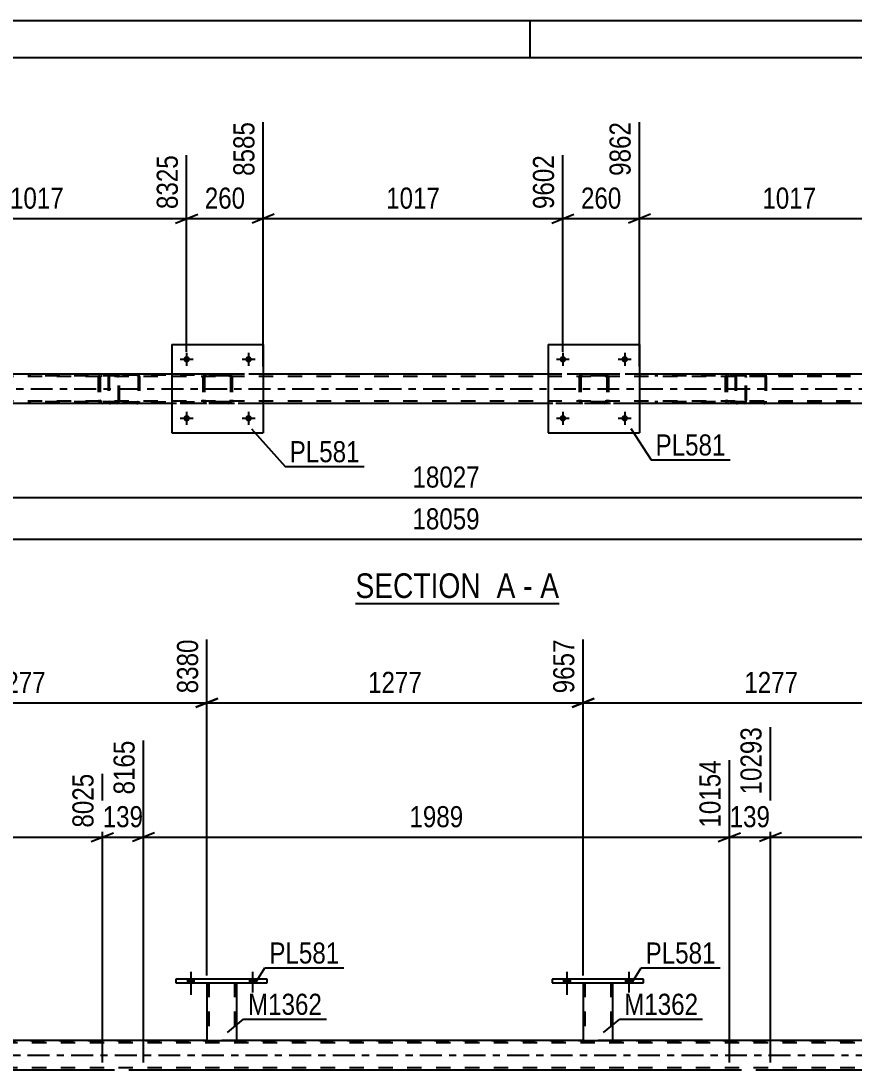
# Model space of a CAD drawing. Header units: millimetres. Extents: x 0 to 841, y 0 to 594.
# Drawn here: x 351.9 to 465, y 451.6 to 594 of the extents above; entities that cross this region are included whole.
import ezdxf

# ---------------------------------------------------------------- set-up
doc = ezdxf.new("R2010")
doc.units = ezdxf.units.MM
doc.linetypes.add('DXK_LINE_DOT2', pattern=[3.9198, 1.9599, -1.9599])
doc.linetypes.add('DXK_LINE_DOT3', pattern=[5.9187, 2.979, -0.9799, 0.9799, -0.9799])
doc.styles.add('Arial Narrow', font='ARIALN.TTF', dxfattribs={"height": 0.2})

# ---------------------------------------------------------------- blocks, each defined once
blk = doc.blocks.new('Unknown-814735583-1133')
at = {"color": 5, "linetype": 'Continuous'}
for p, q in [((841, 594), (0, 594)), ((421, 589), (421, 594)), ((836, 589), (5, 589))]:
    blk.add_line(p, q, dxfattribs=at)
blk = doc.blocks.new('Unknown-814735583-11 - 5134')
at = {"color": 6, "linetype": 'Continuous'}
blk.add_line((397.28, 514.95), (424.93, 514.95), dxfattribs=at)
at = {"color": 0, "linetype": 'Continuous'}
for points in [[(415.39, 515.7), (415.39, 519.2), (397.28, 519.2), (397.28, 515.7)], [(419, 515.7), (419, 519.2), (416.44, 519.2), (416.44, 515.7)], [(421.32, 515.7), (421.32, 519.2), (420.05, 519.2), (420.05, 515.7)], [(424.93, 515.7), (424.93, 519.2), (422.37, 519.2), (422.37, 515.7)]]:
    blk.add_wipeout(points, dxfattribs=at)
at = {"color": 7, "linetype": 'Continuous', "style": 'Arial Narrow'}
for s, p in [('SECTION ', (397.28, 515.7)), ('A', (416.44, 515.7)), ('A', (422.37, 515.7)), ('-', (420.05, 515.7))]:
    blk.add_text(s, height=3.34, dxfattribs=at).set_placement(p)
blk = doc.blocks.new('Part-814735583-5204 - 5134')
at = {"color": 2, "linetype": 'Continuous'}
for p, q in [((372.36, 550.09), (372.36, 538.09)), ((372.36, 550.09), (384.76, 550.09)), ((384.76, 550.09), (384.76, 538.09)), ((372.36, 538.09), (384.76, 538.09))]:
    blk.add_line(p, q, dxfattribs=at)
blk = doc.blocks.new('Part-814735583-5205 - 5134')
at = {"color": 7, "linetype": 'DXK_LINE_DOT2'}
for p, q in [((376.56, 545.61), (376.6, 545.79)), ((376.6, 545.79), (376.56, 545.61)), ((376.56, 545.61), (376.56, 542.57)), ((376.8, 545.61), (376.82, 545.7)), ((376.8, 545.61), (376.8, 542.57)), ((376.82, 545.7), (376.87, 545.78)), ((376.86, 546.05), (377.04, 546.09)), ((377.04, 546.09), (376.86, 546.05)), ((376.87, 545.78), (376.95, 545.83)), ((376.95, 545.83), (377.04, 545.85)), ((380.08, 546.09), (377.04, 546.09)), ((380.08, 545.85), (377.04, 545.85)), ((380.08, 546.09), (380.27, 546.05)), ((380.27, 546.05), (380.08, 546.09)), ((380.08, 545.85), (380.17, 545.83)), ((380.17, 545.83), (380.25, 545.78)), ((380.25, 545.78), (380.3, 545.7)), ((380.3, 545.7), (380.32, 545.61)), ((380.32, 545.61), (380.32, 542.57)), ((380.53, 545.79), (380.56, 545.61)), ((380.56, 545.61), (380.53, 545.79)), ((380.56, 545.61), (380.56, 542.57)), ((376.6, 542.39), (376.56, 542.57)), ((376.56, 542.57), (376.6, 542.39)), ((376.82, 542.48), (376.8, 542.57)), ((376.87, 542.4), (376.82, 542.48)), ((376.95, 542.35), (376.87, 542.4)), ((380.25, 542.4), (380.17, 542.35)), ((380.3, 542.48), (380.25, 542.4)), ((380.32, 542.57), (380.3, 542.48)), ((380.56, 542.57), (380.53, 542.39)), ((380.53, 542.39), (380.56, 542.57)), ((377.04, 542.09), (376.86, 542.13)), ((376.86, 542.13), (377.04, 542.09)), ((377.04, 542.33), (376.95, 542.35)), ((380.08, 542.33), (377.04, 542.33)), ((380.08, 542.09), (377.04, 542.09)), ((380.17, 542.35), (380.08, 542.33)), ((380.27, 542.13), (380.08, 542.09)), ((380.08, 542.09), (380.27, 542.13))]:
    blk.add_line(p, q, dxfattribs=at)
at = {"color": 7, "linetype": 'DXK_LINE_DOT3'}
blk.add_line((378.56, 544.09), (378.56, 544.09), dxfattribs=at)
at = {"color": 7, "linetype": 'DXK_LINE_DOT2'}
for centre, start, end in [((377.04, 545.61), 112.5, 157.5), ((377.04, 545.61), 112.5, 157.5), ((380.08, 545.61), 22.5, 67.5), ((380.08, 545.61), 22.5, 67.5), ((377.04, 542.57), 202.5, 247.5), ((377.04, 542.57), 202.5, 247.5), ((380.08, 542.57), 292.5, 337.5), ((380.08, 542.57), 292.5, 337.5)]:
    blk.add_arc(centre, 0.48, start, end, dxfattribs=at)
blk = doc.blocks.new('Part-814735583-5210 - 5134')
at = {"color": 2, "linetype": 'Continuous'}
for p, q in [((423.44, 550.09), (423.44, 538.09)), ((423.44, 550.09), (435.84, 550.09)), ((435.84, 550.09), (435.84, 538.09)), ((423.44, 538.09), (435.84, 538.09))]:
    blk.add_line(p, q, dxfattribs=at)
blk = doc.blocks.new('Part-814735583-5211 - 5134')
at = {"color": 7, "linetype": 'DXK_LINE_DOT2'}
for p, q in [((427.64, 545.61), (427.68, 545.79)), ((427.68, 545.79), (427.64, 545.61)), ((427.64, 545.61), (427.64, 542.57)), ((427.88, 545.61), (427.9, 545.7)), ((427.88, 545.61), (427.88, 542.57)), ((427.9, 545.7), (427.95, 545.78)), ((427.94, 546.05), (428.12, 546.09)), ((428.12, 546.09), (427.94, 546.05)), ((427.95, 545.78), (428.03, 545.83)), ((428.03, 545.83), (428.12, 545.85)), ((431.16, 546.09), (428.12, 546.09)), ((431.16, 545.85), (428.12, 545.85)), ((431.16, 546.09), (431.35, 546.05)), ((431.35, 546.05), (431.16, 546.09)), ((431.16, 545.85), (431.26, 545.83)), ((431.26, 545.83), (431.33, 545.78)), ((431.33, 545.78), (431.39, 545.7)), ((431.39, 545.7), (431.4, 545.61)), ((431.4, 545.61), (431.4, 542.57)), ((431.61, 545.79), (431.64, 545.61)), ((431.64, 545.61), (431.61, 545.79)), ((431.64, 545.61), (431.64, 542.57)), ((427.68, 542.39), (427.64, 542.57)), ((427.64, 542.57), (427.68, 542.39)), ((427.9, 542.48), (427.88, 542.57)), ((427.95, 542.4), (427.9, 542.48)), ((428.03, 542.35), (427.95, 542.4)), ((431.33, 542.4), (431.26, 542.35)), ((431.39, 542.48), (431.33, 542.4)), ((431.4, 542.57), (431.39, 542.48)), ((431.64, 542.57), (431.61, 542.39)), ((431.61, 542.39), (431.64, 542.57)), ((428.12, 542.09), (427.94, 542.13)), ((427.94, 542.13), (428.12, 542.09)), ((428.12, 542.33), (428.03, 542.35)), ((431.16, 542.33), (428.12, 542.33)), ((431.16, 542.09), (428.12, 542.09)), ((431.26, 542.35), (431.16, 542.33)), ((431.35, 542.13), (431.16, 542.09)), ((431.16, 542.09), (431.35, 542.13))]:
    blk.add_line(p, q, dxfattribs=at)
at = {"color": 7, "linetype": 'DXK_LINE_DOT3'}
blk.add_line((429.64, 544.09), (429.64, 544.09), dxfattribs=at)
at = {"color": 7, "linetype": 'DXK_LINE_DOT2'}
for centre, start, end in [((428.12, 545.61), 112.5, 157.5), ((428.12, 545.61), 112.5, 157.5), ((431.16, 545.61), 22.5, 67.5), ((431.16, 545.61), 22.5, 67.5), ((428.12, 542.57), 202.5, 247.5), ((428.12, 542.57), 202.5, 247.5), ((431.16, 542.57), 292.5, 337.5), ((431.16, 542.57), 292.5, 337.5)]:
    blk.add_arc(centre, 0.48, start, end, dxfattribs=at)
blk = doc.blocks.new('Bolt-814735583-5148 - 5134')
at = {"linetype": 'Continuous'}
for points in [[(374.8, 548.09, -1), (373.92, 548.09, -1)], [(383.2, 548.09, -1), (382.32, 548.09, -1)]]:
    blk.add_hatch(color=1, dxfattribs=at).paths.add_polyline_path(points)
at = {"color": 1, "linetype": 'Continuous'}
for p, q in [((373.48, 548.09), (375.24, 548.09)), ((374.36, 548.97), (374.36, 547.21)), ((381.88, 548.09), (383.64, 548.09)), ((382.76, 548.97), (382.76, 547.21))]:
    blk.add_line(p, q, dxfattribs=at)
blk = doc.blocks.new('Bolt-814735583-5149 - 5134')
at = {"linetype": 'Continuous'}
for points in [[(374.8, 540.09, -1), (373.92, 540.09, -1)], [(383.2, 540.09, -1), (382.32, 540.09, -1)]]:
    blk.add_hatch(color=1, dxfattribs=at).paths.add_polyline_path(points)
at = {"color": 1, "linetype": 'Continuous'}
for p, q in [((374.36, 540.97), (374.36, 539.21)), ((382.76, 540.97), (382.76, 539.21)), ((373.48, 540.09), (375.24, 540.09)), ((381.88, 540.09), (383.64, 540.09))]:
    blk.add_line(p, q, dxfattribs=at)
blk = doc.blocks.new('Bolt-814735583-5150 - 5134')
at = {"linetype": 'Continuous'}
for points in [[(425.88, 548.09, -1), (425, 548.09, -1)], [(434.28, 548.09, -1), (433.4, 548.09, -1)]]:
    blk.add_hatch(color=1, dxfattribs=at).paths.add_polyline_path(points)
at = {"color": 1, "linetype": 'Continuous'}
for p, q in [((424.56, 548.09), (426.32, 548.09)), ((425.44, 548.97), (425.44, 547.21)), ((432.96, 548.09), (434.72, 548.09)), ((433.84, 548.97), (433.84, 547.21))]:
    blk.add_line(p, q, dxfattribs=at)
blk = doc.blocks.new('Bolt-814735583-5151 - 5134')
at = {"linetype": 'Continuous'}
for points in [[(425.88, 540.09, -1), (425, 540.09, -1)], [(434.28, 540.09, -1), (433.4, 540.09, -1)]]:
    blk.add_hatch(color=1, dxfattribs=at).paths.add_polyline_path(points)
at = {"color": 1, "linetype": 'Continuous'}
for p, q in [((425.44, 540.97), (425.44, 539.21)), ((433.84, 540.97), (433.84, 539.21)), ((424.56, 540.09), (426.32, 540.09)), ((432.96, 540.09), (434.72, 540.09))]:
    blk.add_line(p, q, dxfattribs=at)
blk = doc.blocks.new('Part-814735583-5249 - 5134')
at = {"color": 7, "linetype": 'DXK_LINE_DOT2'}
for p, q in [((363.71, 545.89), (363.68, 545.77)), ((363.68, 545.77), (363.68, 542.41)), ((363.85, 545.77), (363.87, 545.83)), ((363.85, 545.77), (363.85, 542.41)), ((363.87, 545.83), (363.9, 545.88)), ((364.02, 546.09), (363.89, 546.07)), ((363.9, 545.88), (363.96, 545.92)), ((363.96, 545.92), (364.02, 545.93)), ((379.35, 546.09), (364.02, 546.09)), ((379.35, 545.93), (364.02, 545.93)), ((367.73, 546.07), (367.6, 546.09)), ((367.6, 545.93), (367.66, 545.92)), ((367.66, 545.92), (367.69, 545.9)), ((367.69, 545.9), (367.72, 545.88)), ((367.72, 545.88), (367.76, 545.83)), ((367.76, 545.83), (367.77, 545.77)), ((367.77, 545.77), (367.77, 542.41)), ((367.94, 545.77), (367.91, 545.89)), ((367.94, 545.77), (367.94, 542.41)), ((363.68, 542.41), (363.71, 542.29)), ((363.87, 542.35), (363.85, 542.41)), ((367.77, 542.41), (367.76, 542.35)), ((367.91, 542.29), (367.94, 542.41)), ((363.9, 542.3), (363.87, 542.35)), ((363.89, 542.11), (364.02, 542.09)), ((363.9, 542.3), (363.93, 542.28)), ((363.93, 542.28), (363.96, 542.26)), ((363.96, 542.26), (364.02, 542.25)), ((379.35, 542.25), (364.02, 542.25)), ((379.35, 542.09), (364.02, 542.09)), ((367.66, 542.26), (367.6, 542.25)), ((367.6, 542.09), (367.73, 542.11)), ((367.72, 542.3), (367.66, 542.26)), ((367.76, 542.35), (367.72, 542.3))]:
    blk.add_line(p, q, dxfattribs=at)
for centre, start, end in [((364.01, 545.76), 110.7583, 155.68), ((367.61, 545.76), 24.32, 69.2417), ((364.01, 542.42), 204.32, 249.2417), ((367.61, 542.42), 290.7583, 335.68)]:
    blk.add_arc(centre, 0.331, start, end, dxfattribs=at)
blk = doc.blocks.new('Part-814735583-5250 - 5134')
at = {"color": 7, "linetype": 'DXK_LINE_DOT2'}
for p, q in [((364.96, 546.09), (352.8, 546.09)), ((364.96, 545.85), (352.8, 545.85)), ((362.39, 545.75), (362.36, 545.61)), ((362.36, 545.61), (362.36, 542.57)), ((362.4, 545.79), (362.39, 545.75)), ((362.62, 545.61), (362.64, 545.7)), ((362.62, 545.61), (362.62, 542.57)), ((362.64, 545.7), (362.69, 545.78)), ((362.87, 546.09), (362.68, 546.05)), ((362.69, 545.78), (362.77, 545.83)), ((362.77, 545.83), (362.87, 545.85)), ((363.68, 545.85), (363.68, 546.09)), ((365.06, 546.05), (364.96, 546.09)), ((364.96, 545.85), (365.01, 545.83)), ((365.01, 545.83), (365.05, 545.78)), ((365.05, 545.78), (365.08, 545.7)), ((365.15, 545.95), (365.06, 546.05)), ((365.08, 545.7), (365.09, 545.61)), ((365.09, 542.57), (365.09, 545.61)), ((365.21, 545.79), (365.15, 545.95)), ((365.23, 545.61), (365.21, 545.79)), ((365.23, 542.57), (365.23, 545.61)), ((362.36, 542.57), (362.38, 542.49)), ((362.38, 542.49), (362.4, 542.39)), ((362.64, 542.48), (362.62, 542.57)), ((362.69, 542.4), (362.64, 542.48)), ((362.77, 542.35), (362.69, 542.4)), ((365.05, 542.4), (365.01, 542.35)), ((365.08, 542.48), (365.05, 542.4)), ((365.09, 542.57), (365.08, 542.48)), ((365.15, 542.23), (365.21, 542.39)), ((365.21, 542.39), (365.23, 542.57)), ((364.96, 542.33), (352.8, 542.33)), ((364.96, 542.09), (352.8, 542.09)), ((362.68, 542.13), (362.87, 542.09)), ((362.87, 542.33), (362.77, 542.35)), ((363.68, 542.09), (363.68, 542.33)), ((365.01, 542.35), (364.96, 542.33)), ((364.96, 542.09), (365.06, 542.13)), ((365.06, 542.13), (365.15, 542.23))]:
    blk.add_line(p, q, dxfattribs=at)
for centre, start, end in [((362.85, 545.6), 111.1941, 156.1506), ((362.85, 542.59), 203.8494, 248.8059)]:
    blk.add_arc(centre, 0.492, start, end, dxfattribs=at)
blk = doc.blocks.new('Part-814735583-5272 - 5134')
at = {"color": 7, "linetype": 'DXK_LINE_DOT2'}
for p, q in [((450.09, 546.09), (437.94, 546.09)), ((450.09, 545.85), (437.94, 545.85)), ((447.53, 545.75), (447.5, 545.61)), ((447.5, 545.61), (447.5, 542.57)), ((447.54, 545.79), (447.53, 545.75)), ((447.75, 545.61), (447.77, 545.7)), ((447.75, 545.61), (447.75, 542.57)), ((447.77, 545.7), (447.82, 545.78)), ((448, 546.09), (447.81, 546.05)), ((447.82, 545.78), (447.91, 545.83)), ((447.91, 545.83), (448, 545.85)), ((448.82, 545.85), (448.82, 546.09)), ((450.2, 546.05), (450.09, 546.09)), ((450.09, 545.85), (450.14, 545.83)), ((450.14, 545.83), (450.19, 545.78)), ((450.19, 545.78), (450.22, 545.7)), ((450.28, 545.95), (450.2, 546.05)), ((450.22, 545.7), (450.23, 545.61)), ((450.23, 542.57), (450.23, 545.61)), ((450.34, 545.79), (450.28, 545.95)), ((450.36, 545.61), (450.34, 545.79)), ((450.36, 542.57), (450.36, 545.61)), ((447.5, 542.57), (447.52, 542.49)), ((447.52, 542.49), (447.54, 542.39)), ((447.77, 542.48), (447.75, 542.57)), ((447.82, 542.4), (447.77, 542.48)), ((447.91, 542.35), (447.82, 542.4)), ((450.19, 542.4), (450.14, 542.35)), ((450.22, 542.48), (450.19, 542.4)), ((450.23, 542.57), (450.22, 542.48)), ((450.28, 542.23), (450.34, 542.39)), ((450.34, 542.39), (450.36, 542.57)), ((450.09, 542.33), (437.94, 542.33)), ((450.09, 542.09), (437.94, 542.09)), ((447.81, 542.13), (448, 542.09)), ((448, 542.33), (447.91, 542.35)), ((448.82, 542.09), (448.82, 542.33)), ((450.14, 542.35), (450.09, 542.33)), ((450.09, 542.09), (450.2, 542.13)), ((450.2, 542.13), (450.28, 542.23))]:
    blk.add_line(p, q, dxfattribs=at)
for centre, start, end in [((447.99, 545.6), 111.1941, 156.1506), ((447.99, 542.59), 203.8494, 248.8059)]:
    blk.add_arc(centre, 0.492, start, end, dxfattribs=at)
blk = doc.blocks.new('Part-814735583-5284 - 5134')
at = {"color": 7, "linetype": 'DXK_LINE_DOT2'}
for p, q in [((448.84, 545.89), (448.82, 545.77)), ((448.82, 545.77), (448.82, 542.41)), ((448.99, 545.77), (449, 545.83)), ((448.99, 545.77), (448.99, 542.41)), ((449, 545.83), (449.04, 545.88)), ((449.16, 546.09), (449.03, 546.07)), ((449.04, 545.88), (449.09, 545.92)), ((449.09, 545.92), (449.16, 545.93)), ((464.49, 546.09), (449.16, 546.09)), ((464.49, 545.93), (449.16, 545.93)), ((452.86, 546.07), (452.73, 546.09)), ((452.73, 545.93), (452.8, 545.92)), ((452.8, 545.92), (452.82, 545.9)), ((452.82, 545.9), (452.85, 545.88)), ((452.85, 545.88), (452.89, 545.83)), ((452.89, 545.83), (452.9, 545.77)), ((452.9, 545.77), (452.9, 542.41)), ((453.07, 545.77), (453.05, 545.89)), ((453.07, 545.77), (453.07, 542.41)), ((448.82, 542.41), (448.84, 542.29)), ((449, 542.35), (448.99, 542.41)), ((452.9, 542.41), (452.89, 542.35)), ((453.05, 542.29), (453.07, 542.41)), ((449.04, 542.3), (449, 542.35)), ((449.03, 542.11), (449.16, 542.09)), ((449.04, 542.3), (449.07, 542.28)), ((449.07, 542.28), (449.09, 542.26)), ((449.09, 542.26), (449.16, 542.25)), ((464.49, 542.25), (449.16, 542.25)), ((464.49, 542.09), (449.16, 542.09)), ((452.8, 542.26), (452.73, 542.25)), ((452.73, 542.09), (452.86, 542.11)), ((452.85, 542.3), (452.8, 542.26)), ((452.89, 542.35), (452.85, 542.3))]:
    blk.add_line(p, q, dxfattribs=at)
for centre, start, end in [((449.14, 545.76), 110.7583, 155.68), ((452.75, 545.76), 24.32, 69.2417), ((449.14, 542.42), 204.32, 249.2417), ((452.75, 542.42), 290.7583, 335.68)]:
    blk.add_arc(centre, 0.331, start, end, dxfattribs=at)
blk = doc.blocks.new('Part-814735583-5334 - 5134')
at = {"color": 7, "linetype": 'DXK_LINE_DOT2'}
for p, q in [((762.42, 545.77), (98.68, 545.77)), ((762.42, 546.09), (116.96, 546.09)), ((384.76, 546.09), (372.36, 546.09)), ((435.84, 546.09), (423.44, 546.09)), ((762.42, 542.41), (98.68, 542.41)), ((759.62, 542.09), (116.96, 542.09)), ((384.76, 542.09), (372.36, 542.09)), ((435.84, 542.09), (423.44, 542.09))]:
    blk.add_line(p, q, dxfattribs=at)
at = {"color": 2, "linetype": 'Continuous'}
for p, q in [((372.36, 546.09), (333.68, 546.09)), ((423.44, 546.09), (384.76, 546.09)), ((474.52, 546.09), (435.84, 546.09)), ((372.36, 542.09), (333.68, 542.09)), ((423.44, 542.09), (384.76, 542.09)), ((474.52, 542.09), (435.84, 542.09))]:
    blk.add_line(p, q, dxfattribs=at)
at = {"color": 7, "linetype": 'DXK_LINE_DOT3'}
blk.add_line((98.68, 544.09), (762.42, 544.09), dxfattribs=at)
blk = doc.blocks.new('Bolt-814735583-3315 - 3299')
at = {"linetype": 'Continuous'}
for points in [[(425.55, 463.48), (426.43, 463.48), (426.43, 463.96), (425.55, 463.96)], [(433.95, 463.48), (434.83, 463.48), (434.83, 463.96), (433.95, 463.96)]]:
    blk.add_hatch(color=1, dxfattribs=at).paths.add_polyline_path(points)
at = {"color": 1, "linetype": 'Continuous'}
for p, q in [((425.99, 464.96), (425.99, 461.84)), ((434.39, 464.96), (434.39, 461.84)), ((425.55, 463.96), (425.55, 463.48)), ((426.43, 463.96), (426.43, 463.48)), ((433.95, 463.96), (433.95, 463.48)), ((434.83, 463.96), (434.83, 463.48))]:
    blk.add_line(p, q, dxfattribs=at)
blk = doc.blocks.new('Bolt-814735583-3313 - 3299')
at = {"linetype": 'Continuous'}
for points in [[(374.47, 463.48), (375.35, 463.48), (375.35, 463.96), (374.47, 463.96)], [(382.87, 463.48), (383.75, 463.48), (383.75, 463.96), (382.87, 463.96)]]:
    blk.add_hatch(color=1, dxfattribs=at).paths.add_polyline_path(points)
at = {"color": 1, "linetype": 'Continuous'}
for p, q in [((374.91, 464.96), (374.91, 461.84)), ((383.31, 464.96), (383.31, 461.84)), ((374.47, 463.96), (374.47, 463.48)), ((375.35, 463.96), (375.35, 463.48)), ((382.87, 463.96), (382.87, 463.48)), ((383.75, 463.96), (383.75, 463.48))]:
    blk.add_line(p, q, dxfattribs=at)
blk = doc.blocks.new('Bolt-814735583-3314 - 3299')
at = {"linetype": 'Continuous'}
for points in [[(374.47, 463.48), (375.35, 463.48), (375.35, 463.96), (374.47, 463.96)], [(382.87, 463.48), (383.75, 463.48), (383.75, 463.96), (382.87, 463.96)]]:
    blk.add_hatch(color=1, dxfattribs=at).paths.add_polyline_path(points)
at = {"color": 1, "linetype": 'Continuous'}
for p, q in [((374.91, 464.96), (374.91, 461.84)), ((383.31, 464.96), (383.31, 461.84)), ((374.47, 463.96), (374.47, 463.48)), ((375.35, 463.96), (375.35, 463.48)), ((382.87, 463.96), (382.87, 463.48)), ((383.75, 463.96), (383.75, 463.48))]:
    blk.add_line(p, q, dxfattribs=at)
blk = doc.blocks.new('Bolt-814735583-3316 - 3299')
at = {"linetype": 'Continuous'}
for points in [[(425.55, 463.48), (426.43, 463.48), (426.43, 463.96), (425.55, 463.96)], [(433.95, 463.48), (434.83, 463.48), (434.83, 463.96), (433.95, 463.96)]]:
    blk.add_hatch(color=1, dxfattribs=at).paths.add_polyline_path(points)
at = {"color": 1, "linetype": 'Continuous'}
for p, q in [((425.99, 464.96), (425.99, 461.84)), ((434.39, 464.96), (434.39, 461.84)), ((425.55, 463.96), (425.55, 463.48)), ((426.43, 463.96), (426.43, 463.48)), ((433.95, 463.96), (433.95, 463.48)), ((434.83, 463.96), (434.83, 463.48))]:
    blk.add_line(p, q, dxfattribs=at)
blk = doc.blocks.new('Part-814735583-3418 - 3299')
at = {"color": 7, "linetype": 'DXK_LINE_DOT2'}
for p, q in [((377.11, 463.49), (381.11, 463.49)), ((377.11, 463.48), (377.11, 463.49)), ((377.11, 463.49), (377.11, 463.48)), ((377.35, 463.49), (377.35, 455.64)), ((380.87, 463.49), (380.87, 455.64)), ((381.11, 463.49), (381.11, 463.48)), ((381.11, 463.48), (381.11, 463.49)), ((380.81, 455.64), (380.85, 455.64)), ((380.81, 455.64), (380.85, 455.64)), ((380.85, 455.64), (380.87, 455.64)), ((380.85, 455.64), (380.87, 455.64))]:
    blk.add_line(p, q, dxfattribs=at)
at = {"color": 2, "linetype": 'Continuous'}
for p, q in [((377.11, 463.48), (377.11, 455.64)), ((381.11, 463.48), (381.11, 455.64)), ((377.11, 455.64), (381.11, 455.64))]:
    blk.add_line(p, q, dxfattribs=at)
blk = doc.blocks.new('Part-814735583-3423 - 3299')
at = {"color": 2, "linetype": 'Continuous'}
for p, q in [((423.99, 463.96), (423.99, 463.48)), ((436.39, 463.96), (423.99, 463.96)), ((423.99, 463.48), (436.39, 463.48)), ((436.39, 463.48), (436.39, 463.96))]:
    blk.add_line(p, q, dxfattribs=at)
blk = doc.blocks.new('Part-814735583-3428 - 3299')
at = {"color": 7, "linetype": 'DXK_LINE_DOT2'}
for p, q in [((428.19, 463.49), (432.19, 463.49)), ((428.19, 463.48), (428.19, 463.49)), ((428.19, 463.49), (428.19, 463.48)), ((428.43, 463.49), (428.43, 455.64)), ((431.95, 463.49), (431.95, 455.64)), ((432.19, 463.49), (432.19, 463.48)), ((432.19, 463.48), (432.19, 463.49)), ((431.89, 455.64), (431.93, 455.64)), ((431.89, 455.64), (431.93, 455.64)), ((431.93, 455.64), (431.95, 455.64)), ((431.93, 455.64), (431.95, 455.64))]:
    blk.add_line(p, q, dxfattribs=at)
at = {"color": 2, "linetype": 'Continuous'}
for p, q in [((428.19, 463.48), (428.19, 455.64)), ((432.19, 463.48), (432.19, 455.64)), ((428.19, 455.64), (432.19, 455.64))]:
    blk.add_line(p, q, dxfattribs=at)
blk = doc.blocks.new('Part-814735583-3413 - 3299')
at = {"color": 2, "linetype": 'Continuous'}
for p, q in [((372.91, 463.96), (372.91, 463.48)), ((385.31, 463.96), (372.91, 463.96)), ((372.91, 463.48), (385.31, 463.48)), ((385.31, 463.48), (385.31, 463.96))]:
    blk.add_line(p, q, dxfattribs=at)
blk = doc.blocks.new('Part-814735583-3633 - 3299')
at = {"color": 7, "linetype": 'DXK_LINE_DOT2'}
for p, q in [((172.79, 455.64), (762.97, 455.64)), ((381.11, 455.64), (377.11, 455.64)), ((432.19, 455.64), (428.19, 455.64)), ((762.97, 455.32), (56.83, 455.32)), ((762.97, 451.96), (56.83, 451.96)), ((368.49, 451.64), (362.91, 451.64)), ((453.62, 451.64), (448.05, 451.64))]:
    blk.add_line(p, q, dxfattribs=at)
at = {"color": 2, "linetype": 'Continuous'}
for p, q in [((377.11, 455.64), (330.03, 455.64)), ((428.19, 455.64), (381.11, 455.64)), ((479.27, 455.64), (432.19, 455.64)), ((362.91, 451.64), (283.35, 451.64)), ((448.05, 451.64), (368.49, 451.64)), ((533.18, 451.64), (453.62, 451.64))]:
    blk.add_line(p, q, dxfattribs=at)
at = {"color": 7, "linetype": 'DXK_LINE_DOT3'}
blk.add_line((56.83, 453.64), (762.97, 453.64), dxfattribs=at)
blk = doc.blocks.new('StraightDimension-814735583-8632 - 5134')
at = {"color": 7, "linetype": 'Continuous'}
blk.add_line((56.76, 529.33), (762.42, 529.33), dxfattribs=at)
at = {"color": 0}
blk.add_wipeout([(414.76, 530.08), (414.76, 534.28), (404.42, 534.28), (404.42, 530.08)], dxfattribs=at)
at = {"color": 3, "style": 'Arial Narrow'}
blk.add_text('18027', height=2.863, dxfattribs=at).set_placement((405.02, 530.68))
blk = doc.blocks.new('StraightDimension-814735583-5627 - 5134')
at = {"color": 7, "linetype": 'Continuous'}
for p, q in [((333.68, 547.09), (333.68, 580.29)), ((374.36, 549.09), (374.36, 575.79)), ((335.18, 567.78), (332.18, 566.58)), ((333.68, 567.18), (374.36, 567.18)), ((372.86, 566.58), (375.86, 567.78))]:
    blk.add_line(p, q, dxfattribs=at)
at = {"color": 0}
blk.add_wipeout([(358.28, 567.93), (358.28, 572.13), (349.77, 572.13), (349.77, 567.93)], dxfattribs=at)
at = {"color": 3, "style": 'Arial Narrow'}
blk.add_text('1017', height=2.863, dxfattribs=at).set_placement((350.37, 568.53))
at = {"color": 0, "linetype": 'Continuous'}
blk.add_wipeout([(373.76, 576.39), (369.56, 576.39), (369.56, 567.88), (373.76, 567.88)], dxfattribs=at)
at = {"color": 3, "linetype": 'Continuous', "style": 'Arial Narrow'}
blk.add_text('8325', height=2.863, rotation=90.0002, dxfattribs=at).set_placement((373.16, 568.48))
blk = doc.blocks.new('StraightDimension-814735583-5645 - 5134')
at = {"color": 7, "linetype": 'Continuous'}
for p, q in [((384.76, 547.09), (384.76, 580.29)), ((374.36, 549.09), (374.36, 575.79)), ((372.86, 566.58), (375.86, 567.78)), ((374.36, 567.18), (384.76, 567.18)), ((386.26, 567.78), (383.26, 566.58))]:
    blk.add_line(p, q, dxfattribs=at)
at = {"color": 0}
blk.add_wipeout([(382.91, 567.93), (382.91, 572.13), (376.22, 572.13), (376.22, 567.93)], dxfattribs=at)
at = {"color": 3, "style": 'Arial Narrow'}
blk.add_text('260', height=2.863, dxfattribs=at).set_placement((376.82, 568.53))
at = {"color": 0, "linetype": 'Continuous'}
blk.add_wipeout([(384.16, 580.89), (379.96, 580.89), (379.96, 572.38), (384.16, 572.38)], dxfattribs=at)
at = {"color": 3, "linetype": 'Continuous', "style": 'Arial Narrow'}
blk.add_text('8585', height=2.863, rotation=90.0002, dxfattribs=at).set_placement((383.56, 572.98))
blk = doc.blocks.new('StraightDimension-814735583-5663 - 5134')
at = {"color": 7, "linetype": 'Continuous'}
for p, q in [((384.76, 547.09), (384.76, 580.29)), ((425.44, 549.09), (425.44, 575.79)), ((386.26, 567.78), (383.26, 566.58)), ((384.76, 567.18), (425.44, 567.18)), ((423.94, 566.58), (426.94, 567.78))]:
    blk.add_line(p, q, dxfattribs=at)
at = {"color": 0}
blk.add_wipeout([(409.36, 567.93), (409.36, 572.13), (400.85, 572.13), (400.85, 567.93)], dxfattribs=at)
at = {"color": 3, "style": 'Arial Narrow'}
blk.add_text('1017', height=2.863, dxfattribs=at).set_placement((401.45, 568.53))
at = {"color": 0, "linetype": 'Continuous'}
blk.add_wipeout([(424.84, 576.39), (420.64, 576.39), (420.64, 567.88), (424.84, 567.88)], dxfattribs=at)
at = {"color": 3, "linetype": 'Continuous', "style": 'Arial Narrow'}
blk.add_text('9602', height=2.863, rotation=90.0002, dxfattribs=at).set_placement((424.24, 568.48))
blk = doc.blocks.new('StraightDimension-814735583-5681 - 5134')
at = {"color": 7, "linetype": 'Continuous'}
for p, q in [((435.84, 547.09), (435.84, 580.29)), ((425.44, 549.09), (425.44, 575.79)), ((423.94, 566.58), (426.94, 567.78)), ((425.44, 567.18), (435.84, 567.18)), ((437.34, 567.78), (434.34, 566.58))]:
    blk.add_line(p, q, dxfattribs=at)
at = {"color": 0}
blk.add_wipeout([(433.99, 567.93), (433.99, 572.13), (427.3, 572.13), (427.3, 567.93)], dxfattribs=at)
at = {"color": 3, "style": 'Arial Narrow'}
blk.add_text('260', height=2.863, dxfattribs=at).set_placement((427.9, 568.53))
at = {"color": 0, "linetype": 'Continuous'}
blk.add_wipeout([(435.24, 580.89), (431.04, 580.89), (431.04, 572.38), (435.24, 572.38)], dxfattribs=at)
at = {"color": 3, "linetype": 'Continuous', "style": 'Arial Narrow'}
blk.add_text('9862', height=2.863, rotation=90.0002, dxfattribs=at).set_placement((434.64, 572.98))
blk = doc.blocks.new('StraightDimension-814735583-5699 - 5134')
at = {"color": 7, "linetype": 'Continuous'}
for p, q in [((435.84, 547.09), (435.84, 580.29)), ((476.52, 549.09), (476.52, 577.62)), ((437.34, 567.78), (434.34, 566.58)), ((435.84, 567.18), (476.52, 567.18)), ((475.02, 566.58), (478.02, 567.78))]:
    blk.add_line(p, q, dxfattribs=at)
at = {"color": 0}
blk.add_wipeout([(460.44, 567.93), (460.44, 572.13), (451.93, 572.13), (451.93, 567.93)], dxfattribs=at)
at = {"color": 3, "style": 'Arial Narrow'}
blk.add_text('1017', height=2.863, dxfattribs=at).set_placement((452.53, 568.53))
at = {"color": 0, "linetype": 'Continuous'}
blk.add_wipeout([(475.92, 578.22), (471.72, 578.22), (471.72, 567.88), (475.92, 567.88)], dxfattribs=at)
at = {"color": 3, "linetype": 'Continuous', "style": 'Arial Narrow'}
blk.add_text('10879', height=2.863, rotation=90.0002, dxfattribs=at).set_placement((475.32, 568.48))
blk = doc.blocks.new('StraightDimension-814735583-10466 - 5134')
at = {"color": 7, "linetype": 'Continuous'}
blk.add_line((56.12, 523.66), (763.06, 523.66), dxfattribs=at)
at = {"color": 0}
blk.add_wipeout([(414.76, 524.41), (414.76, 528.61), (404.42, 528.61), (404.42, 524.41)], dxfattribs=at)
at = {"color": 3, "style": 'Arial Narrow'}
blk.add_text('18059', height=2.863, dxfattribs=at).set_placement((405.02, 525.01))
blk = doc.blocks.new('StraightDimension-814735583-4415 - 3299')
at = {"color": 7, "linetype": 'Continuous'}
for p, q in [((453.62, 452.64), (453.62, 498.18)), ((533.18, 452.64), (533.18, 493.68)), ((455.12, 483.84), (452.12, 482.64)), ((453.62, 483.24), (533.18, 483.24)), ((531.68, 482.64), (534.68, 483.84))]:
    blk.add_line(p, q, dxfattribs=at)
at = {"color": 0}
blk.add_wipeout([(497.66, 483.99), (497.66, 488.19), (489.14, 488.19), (489.14, 483.99)], dxfattribs=at)
at = {"color": 3, "style": 'Arial Narrow'}
blk.add_text('1989', height=2.863, dxfattribs=at).set_placement((489.74, 484.59))
at = {"color": 0, "linetype": 'Continuous'}
blk.add_wipeout([(532.58, 494.28), (528.38, 494.28), (528.38, 483.94), (532.58, 483.94)], dxfattribs=at)
at = {"color": 3, "linetype": 'Continuous', "style": 'Arial Narrow'}
blk.add_text('12282', height=2.863, rotation=90.0002, dxfattribs=at).set_placement((531.98, 484.54))
blk = doc.blocks.new('StraightDimension-814735583-4391 - 3299')
at = {"color": 7, "linetype": 'Continuous'}
for p, q in [((453.62, 452.64), (453.62, 498.18)), ((448.05, 452.64), (448.05, 493.68)), ((446.55, 482.64), (449.55, 483.84)), ((448.05, 483.24), (453.62, 483.24)), ((455.12, 483.84), (452.12, 482.64))]:
    blk.add_line(p, q, dxfattribs=at)
at = {"color": 0}
blk.add_wipeout([(454.18, 483.99), (454.18, 488.19), (447.49, 488.19), (447.49, 483.99)], dxfattribs=at)
at = {"color": 3, "style": 'Arial Narrow'}
blk.add_text('139', height=2.863, dxfattribs=at).set_placement((448.09, 484.59))
at = {"color": 0, "linetype": 'Continuous'}
blk.add_wipeout([(453.02, 498.78), (448.82, 498.78), (448.82, 488.44), (453.02, 488.44)], dxfattribs=at)
at = {"color": 3, "linetype": 'Continuous', "style": 'Arial Narrow'}
blk.add_text('10293', height=2.863, rotation=90.0002, dxfattribs=at).set_placement((452.42, 489.04))
blk = doc.blocks.new('StraightDimension-814735583-4098 - 3299')
at = {"color": 7, "linetype": 'Continuous'}
for p, q in [((479.27, 464.49), (479.27, 511.9)), ((428.19, 464.49), (428.19, 510.07)), ((429.69, 502.06), (426.69, 500.86)), ((428.19, 501.46), (479.27, 501.46)), ((477.77, 500.86), (480.77, 502.06))]:
    blk.add_line(p, q, dxfattribs=at)
at = {"color": 0}
blk.add_wipeout([(457.99, 502.21), (457.99, 506.41), (449.48, 506.41), (449.48, 502.21)], dxfattribs=at)
at = {"color": 3, "style": 'Arial Narrow'}
blk.add_text('1277', height=2.863, dxfattribs=at).set_placement((450.08, 502.81))
at = {"color": 0, "linetype": 'Continuous'}
blk.add_wipeout([(478.67, 512.5), (474.47, 512.5), (474.47, 502.15), (478.67, 502.15)], dxfattribs=at)
at = {"color": 3, "linetype": 'Continuous', "style": 'Arial Narrow'}
blk.add_text('10934', height=2.863, rotation=90.0002, dxfattribs=at).set_placement((478.07, 502.76))
blk = doc.blocks.new('StraightDimension-814735583-4078 - 3299')
at = {"color": 7, "linetype": 'Continuous'}
for p, q in [((326.03, 464.49), (326.03, 510.07)), ((377.11, 464.49), (377.11, 510.07)), ((327.53, 502.06), (324.53, 500.86)), ((326.03, 501.46), (377.11, 501.46)), ((375.61, 500.86), (378.61, 502.06))]:
    blk.add_line(p, q, dxfattribs=at)
at = {"color": 0}
blk.add_wipeout([(355.83, 502.21), (355.83, 506.41), (347.31, 506.41), (347.31, 502.21)], dxfattribs=at)
at = {"color": 3, "style": 'Arial Narrow'}
blk.add_text('1277', height=2.863, dxfattribs=at).set_placement((347.91, 502.81))
at = {"color": 0, "linetype": 'Continuous'}
blk.add_wipeout([(376.51, 510.67), (372.31, 510.67), (372.31, 502.15), (376.51, 502.15)], dxfattribs=at)
at = {"color": 3, "linetype": 'Continuous', "style": 'Arial Narrow'}
blk.add_text('8380', height=2.863, rotation=90.0002, dxfattribs=at).set_placement((375.91, 502.76))
blk = doc.blocks.new('StraightDimension-814735583-4088 - 3299')
at = {"color": 7, "linetype": 'Continuous'}
for p, q in [((377.11, 464.49), (377.11, 510.07)), ((428.19, 464.49), (428.19, 510.07)), ((378.61, 502.06), (375.61, 500.86)), ((377.11, 501.46), (428.19, 501.46)), ((426.69, 500.86), (429.69, 502.06))]:
    blk.add_line(p, q, dxfattribs=at)
at = {"color": 0}
blk.add_wipeout([(406.91, 502.21), (406.91, 506.41), (398.39, 506.41), (398.39, 502.21)], dxfattribs=at)
at = {"color": 3, "style": 'Arial Narrow'}
blk.add_text('1277', height=2.863, dxfattribs=at).set_placement((398.99, 502.81))
at = {"color": 0, "linetype": 'Continuous'}
blk.add_wipeout([(427.59, 510.67), (423.39, 510.67), (423.39, 502.15), (427.59, 502.15)], dxfattribs=at)
at = {"color": 3, "linetype": 'Continuous', "style": 'Arial Narrow'}
blk.add_text('9657', height=2.863, rotation=90.0002, dxfattribs=at).set_placement((426.99, 502.76))
blk = doc.blocks.new('StraightDimension-814735583-4329 - 3299')
at = {"color": 7, "linetype": 'Continuous'}
for p, q in [((283.35, 452.64), (283.35, 496.35)), ((362.91, 452.64), (362.91, 491.85)), ((284.85, 483.84), (281.85, 482.64)), ((283.35, 483.24), (362.91, 483.24)), ((361.41, 482.64), (364.41, 483.84))]:
    blk.add_line(p, q, dxfattribs=at)
at = {"color": 0}
blk.add_wipeout([(327.39, 483.99), (327.39, 488.19), (318.88, 488.19), (318.88, 483.99)], dxfattribs=at)
at = {"color": 3, "style": 'Arial Narrow'}
blk.add_text('1989', height=2.863, dxfattribs=at).set_placement((319.48, 484.59))
at = {"color": 0, "linetype": 'Continuous'}
blk.add_wipeout([(362.31, 492.45), (358.11, 492.45), (358.11, 483.94), (362.31, 483.94)], dxfattribs=at)
at = {"color": 3, "linetype": 'Continuous', "style": 'Arial Narrow'}
blk.add_text('8025', height=2.863, rotation=90.0002, dxfattribs=at).set_placement((361.71, 484.54))
blk = doc.blocks.new('StraightDimension-814735583-4353 - 3299')
at = {"color": 7, "linetype": 'Continuous'}
for p, q in [((368.49, 452.64), (368.49, 496.35)), ((362.91, 452.64), (362.91, 491.85)), ((361.41, 482.64), (364.41, 483.84)), ((362.91, 483.24), (368.49, 483.24)), ((369.99, 483.84), (366.99, 482.64))]:
    blk.add_line(p, q, dxfattribs=at)
at = {"color": 0}
blk.add_wipeout([(369.04, 483.99), (369.04, 488.19), (362.36, 488.19), (362.36, 483.99)], dxfattribs=at)
at = {"color": 3, "style": 'Arial Narrow'}
blk.add_text('139', height=2.863, dxfattribs=at).set_placement((362.96, 484.59))
at = {"color": 0, "linetype": 'Continuous'}
blk.add_wipeout([(367.89, 496.95), (363.69, 496.95), (363.69, 488.44), (367.89, 488.44)], dxfattribs=at)
at = {"color": 3, "linetype": 'Continuous', "style": 'Arial Narrow'}
blk.add_text('8165', height=2.863, rotation=90.0002, dxfattribs=at).set_placement((367.29, 489.04))
blk = doc.blocks.new('StraightDimension-814735583-4372 - 3299')
at = {"color": 7, "linetype": 'Continuous'}
for p, q in [((368.49, 452.64), (368.49, 496.35)), ((448.05, 452.64), (448.05, 493.68)), ((369.99, 483.84), (366.99, 482.64)), ((368.49, 483.24), (448.05, 483.24)), ((446.55, 482.64), (449.55, 483.84))]:
    blk.add_line(p, q, dxfattribs=at)
at = {"color": 0}
blk.add_wipeout([(412.52, 483.99), (412.52, 488.19), (404.01, 488.19), (404.01, 483.99)], dxfattribs=at)
at = {"color": 3, "style": 'Arial Narrow'}
blk.add_text('1989', height=2.863, dxfattribs=at).set_placement((404.61, 484.59))
at = {"color": 0, "linetype": 'Continuous'}
blk.add_wipeout([(447.45, 494.28), (443.25, 494.28), (443.25, 483.94), (447.45, 483.94)], dxfattribs=at)
at = {"color": 3, "linetype": 'Continuous', "style": 'Arial Narrow'}
blk.add_text('10154', height=2.863, rotation=90.0002, dxfattribs=at).set_placement((446.85, 484.54))
blk = doc.blocks.new('Mark-814735583-5200 - 5134')
at = {"color": 0}
blk.add_wipeout([(397.85, 534.12), (397.85, 537.12), (388.35, 537.12), (388.35, 534.12)], dxfattribs=at)
blk.add_wipeout([(397.85, 534.12), (397.85, 537.12), (388.35, 537.12), (388.35, 534.12)], dxfattribs=at)
at = {"color": 30, "linetype": 'Continuous'}
for p, q in [((383.15, 538.64), (387.75, 533.52)), ((387.75, 533.52), (398.45, 533.52))]:
    blk.add_line(p, q, dxfattribs=at)
at = {"color": 3, "style": 'Arial Narrow'}
blk.add_text('PL581', height=2.863, dxfattribs=at).set_placement((388.35, 534.12))
blk = doc.blocks.new('Mark-814735583-5206 - 5134')
at = {"color": 0}
blk.add_wipeout([(447.54, 535.03), (447.54, 538.03), (438.03, 538.03), (438.03, 535.03)], dxfattribs=at)
blk.add_wipeout([(447.54, 535.03), (447.54, 538.03), (438.03, 538.03), (438.03, 535.03)], dxfattribs=at)
at = {"color": 30, "linetype": 'Continuous'}
for p, q in [((434.66, 538.68), (437.43, 534.43)), ((437.43, 534.43), (448.14, 534.43))]:
    blk.add_line(p, q, dxfattribs=at)
at = {"color": 3, "style": 'Arial Narrow'}
blk.add_text('PL581', height=2.863, dxfattribs=at).set_placement((438.03, 535.03))
blk = doc.blocks.new('Mark-814735583-3424 - 3299')
at = {"color": 0}
blk.add_wipeout([(443.82, 459.13), (443.82, 462.13), (433.77, 462.13), (433.77, 459.13)], dxfattribs=at)
blk.add_wipeout([(443.82, 459.13), (443.82, 462.13), (433.77, 462.13), (433.77, 459.13)], dxfattribs=at)
at = {"color": 30, "linetype": 'Continuous'}
for p, q in [((430.97, 456.75), (433.17, 458.53)), ((433.17, 458.53), (444.42, 458.53))]:
    blk.add_line(p, q, dxfattribs=at)
at = {"color": 3, "style": 'Arial Narrow'}
blk.add_text('M1362', height=2.863, dxfattribs=at).set_placement((433.77, 459.13))
blk = doc.blocks.new('Mark-814735583-3409 - 3299')
at = {"color": 0}
blk.add_wipeout([(395.1, 466.09), (395.1, 469.09), (385.59, 469.09), (385.59, 466.09)], dxfattribs=at)
blk.add_wipeout([(395.1, 466.09), (395.1, 469.09), (385.59, 469.09), (385.59, 466.09)], dxfattribs=at)
at = {"color": 30, "linetype": 'Continuous'}
for p, q in [((383.72, 463.48), (384.99, 465.49)), ((384.99, 465.49), (395.7, 465.49))]:
    blk.add_line(p, q, dxfattribs=at)
at = {"color": 3, "style": 'Arial Narrow'}
blk.add_text('PL581', height=2.863, dxfattribs=at).set_placement((385.59, 466.09))
blk = doc.blocks.new('Mark-814735583-3414 - 3299')
at = {"color": 0}
blk.add_wipeout([(392.74, 459.13), (392.74, 462.13), (382.69, 462.13), (382.69, 459.13)], dxfattribs=at)
blk.add_wipeout([(392.74, 459.13), (392.74, 462.13), (382.69, 462.13), (382.69, 459.13)], dxfattribs=at)
at = {"color": 30, "linetype": 'Continuous'}
for p, q in [((379.89, 456.75), (382.09, 458.53)), ((382.09, 458.53), (393.34, 458.53))]:
    blk.add_line(p, q, dxfattribs=at)
at = {"color": 3, "style": 'Arial Narrow'}
blk.add_text('M1362', height=2.863, dxfattribs=at).set_placement((382.69, 459.13))
blk = doc.blocks.new('Mark-814735583-3419 - 3299')
at = {"color": 0}
blk.add_wipeout([(446.18, 466.09), (446.18, 469.09), (436.68, 469.09), (436.68, 466.09)], dxfattribs=at)
blk.add_wipeout([(446.18, 466.09), (446.18, 469.09), (436.68, 469.09), (436.68, 466.09)], dxfattribs=at)
at = {"color": 30, "linetype": 'Continuous'}
for p, q in [((434.8, 463.48), (436.08, 465.49)), ((436.08, 465.49), (446.78, 465.49))]:
    blk.add_line(p, q, dxfattribs=at)
at = {"color": 3, "style": 'Arial Narrow'}
blk.add_text('PL581', height=2.863, dxfattribs=at).set_placement((436.68, 466.09))

msp = doc.modelspace()

# ---------------------------------------------------------------- block references
for name in ['Unknown-814735583-1133', 'Part-814735583-5204 - 5134', 'Part-814735583-5210 - 5134', 'Bolt-814735583-5148 - 5134', 'Bolt-814735583-5150 - 5134', 'Part-814735583-5334 - 5134', 'Part-814735583-5250 - 5134', 'Part-814735583-5249 - 5134', 'Part-814735583-5205 - 5134', 'Part-814735583-5211 - 5134', 'Part-814735583-5272 - 5134', 'Part-814735583-5284 - 5134', 'Bolt-814735583-5149 - 5134', 'Bolt-814735583-5151 - 5134', 'Bolt-814735583-3313 - 3299', 'Bolt-814735583-3314 - 3299', 'Bolt-814735583-3315 - 3299', 'Bolt-814735583-3316 - 3299', 'Part-814735583-3413 - 3299', 'Part-814735583-3418 - 3299', 'Part-814735583-3423 - 3299', 'Part-814735583-3428 - 3299', 'Part-814735583-3633 - 3299']:
    msp.add_blockref(name, (0, 0))

# ---------------------------------------------------------------- next in the draw order: block references
for name in ['StraightDimension-814735583-5627 - 5134', 'StraightDimension-814735583-8632 - 5134', 'Unknown-814735583-11 - 5134', 'StraightDimension-814735583-4078 - 3299', 'StraightDimension-814735583-4415 - 3299']:
    msp.add_blockref(name, (0, 0))

# ---------------------------------------------------------------- next in the draw order: block references
for name in ['StraightDimension-814735583-5645 - 5134', 'StraightDimension-814735583-10466 - 5134', 'StraightDimension-814735583-4391 - 3299', 'StraightDimension-814735583-4329 - 3299']:
    msp.add_blockref(name, (0, 0))

# ---------------------------------------------------------------- next in the draw order: block references
for name in ['StraightDimension-814735583-5663 - 5134', 'Mark-814735583-5200 - 5134', 'Mark-814735583-5206 - 5134', 'StraightDimension-814735583-4098 - 3299', 'StraightDimension-814735583-4353 - 3299']:
    msp.add_blockref(name, (0, 0))

# ---------------------------------------------------------------- next in the draw order: block references
for name in ['StraightDimension-814735583-5681 - 5134', 'StraightDimension-814735583-4088 - 3299']:
    msp.add_blockref(name, (0, 0))

# ---------------------------------------------------------------- next in the draw order: block references
for name in ['StraightDimension-814735583-5699 - 5134', 'StraightDimension-814735583-4372 - 3299']:
    msp.add_blockref(name, (0, 0))

# ---------------------------------------------------------------- next in the draw order: block references
for name in ['Mark-814735583-3409 - 3299', 'Mark-814735583-3419 - 3299', 'Mark-814735583-3414 - 3299', 'Mark-814735583-3424 - 3299']:
    msp.add_blockref(name, (0, 0))

doc.saveas('drawing.dxf')
